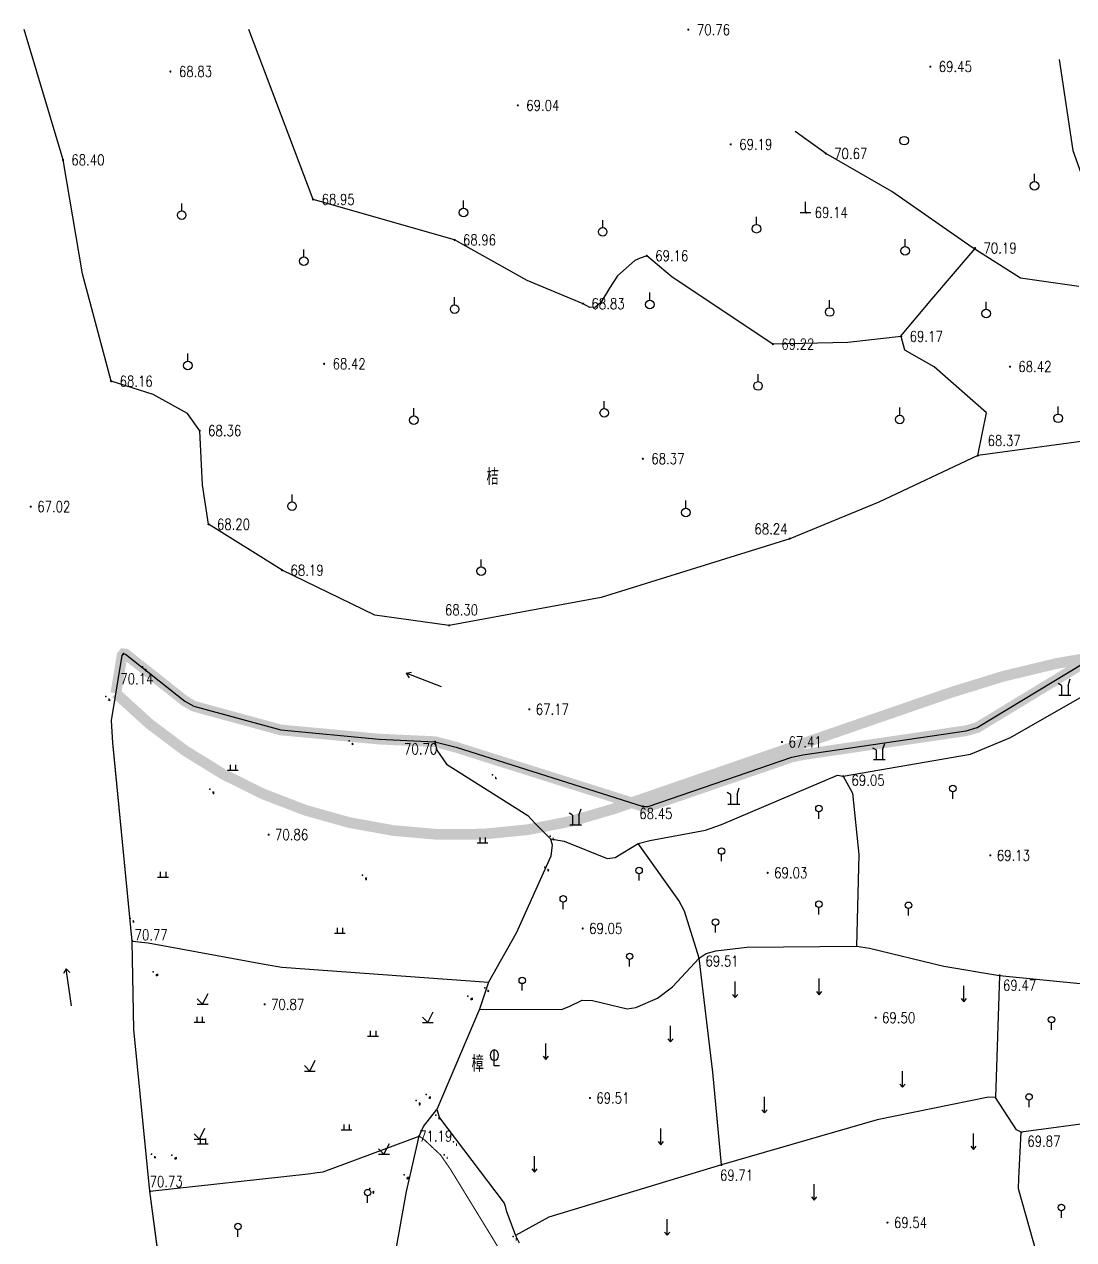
# Model space of a CAD drawing. Extents: x 10519 to 17598, y -625 to 2857.
# Drawn here: x 13770.1 to 13867.8, y 1171.6 to 1284.7 of the extents above; entities that cross this region are included whole.
import ezdxf
from ezdxf.enums import TextEntityAlignment as Align

# ---------------------------------------------------------------- set-up
doc = ezdxf.new("R2010")
doc.units = 0
doc.header["$MEASUREMENT"] = 0
doc.linetypes.add('X3', pattern=[5, 4, -1])
doc.layers.get('0').update_dxf_attribs({"linetype": 'CONTINUOUS'})
for name, color, linetype in [('0000原地形', 252, 'CONTINUOUS'), ('0000白沙溪改线', 1, 'CONTINUOUS'), ('GCD', 224, 'CONTINUOUS')]:
    doc.layers.add(name, color=color, linetype=linetype)
doc.styles.get("Standard").update_dxf_attribs({"font": 'txt8.shx', "width": 0.8, "bigfont": 'hz.shx'})
doc.styles.add('正等线体', font='txt8.shx', dxfattribs={"width": 0.8, "bigfont": 'hz.shx'})
doc.linetypes.add('10421', pattern='A,2,[150,AAA.SHX,S=1,R=0,X=0,Y=1],1e-11', length=2)

# ---------------------------------------------------------------- blocks, each defined once
blk = doc.blocks.new('GC200')
at = {"linetype": 'Continuous', "const_width": 0.2, "flags": 128}
blk.add_lwpolyline([(-0.1, 0, 1), (0.1, 0, 1)], format="xyb", close=True, dxfattribs=at)
blk = doc.blocks.new('GC111')
for p, q in [((-1, 0), (1, 0)), ((0, 0), (0, 2))]:
    blk.add_line(p, q)

msp = doc.modelspace()

# ---------------------------------------------------------------- linework, layer by layer
at = {"layer": '0000原地形', "linetype": 'Continuous'}
for p, q in [((13773.73, 1272.08, -20.66), (13770.13, 1284.21, -20.66)), ((13866.45, 1281.41, -20.66), (13867.74, 1272.97, -20.66)), ((13775.54, 1261.48, -20.66), (13773.73, 1272.08, -20.66)), ((13867.74, 1272.97, -20.66), (13870.87, 1264.15, -20.66)), ((13854.62, 1259.13), (13858.64, 1263.83)), ((13778.21, 1251.49, -20.66), (13775.54, 1261.48, -20.66)), ((13851.71, 1255.65), (13854.62, 1259.13)), ((13782.12, 1250.25, -20.66), (13778.21, 1251.49, -20.66)), ((13785.31, 1248.49, -20.66), (13782.12, 1250.25, -20.66)), ((13786.46, 1246.89, -20.66), (13785.31, 1248.49, -20.66)), ((13786.73, 1241.86, -20.66), (13786.46, 1246.89, -20.66)), ((13870.72, 1246.19, -20.66), (13858.89, 1244.57, -20.66)), ((13858.89, 1244.57, -20.66), (13849.68, 1240.24, -20.66)), ((13787.28, 1238.18, -20.66), (13786.73, 1241.86, -20.66)), ((13849.68, 1240.24, -20.66), (13841.38, 1236.84, -20.66)), ((13787.53, 1238.03, -20.66), (13787.28, 1238.18, -20.66)), ((13794.12, 1233.91, -20.66), (13787.53, 1238.03, -20.66)), ((13841.38, 1236.84, -20.66), (13823.82, 1231.37, -20.66)), ((13802.75, 1229.72, -20.66), (13794.12, 1233.91, -20.66)), ((13823.82, 1231.37, -20.66), (13809.68, 1228.78, -20.66)), ((13809.68, 1228.78, -20.66), (13802.75, 1229.72, -20.66)), ((13778.23, 1219.94, 68.18), (13779.23, 1225.97, 68.18)), ((13779.23, 1225.97, 68.18), (13779.36, 1226.13, 68.18)), ((13779.23, 1225.97, 68.18), (13779.23, 1225.97, 68.18)), ((13779.36, 1226.13, 68.18), (13779.55, 1226.11, 68.18)), ((13779.55, 1226.11, 68.18), (13785.08, 1221.74, 68.18)), ((13858.84, 1219.27, 68.18), (13870.12, 1226.11, 68.18)), ((13861.94, 1218.35, 69.05), (13870.94, 1223.52, 69.05)), ((13785.08, 1221.74, 68.18), (13785.9, 1221.26, 68.18)), ((13785.9, 1221.26, 68.18), (13794.01, 1219.05, 68.18)), ((13778.36, 1217.84, 68.18), (13778.23, 1219.94, 68.18)), ((13794.01, 1219.05, 68.18), (13803.15, 1218.2, 68.18)), ((13842.61, 1216.75, 68.18), (13857.81, 1218.98, 68.18)), ((13857.81, 1218.98, 68.18), (13858.84, 1219.27, 68.18)), ((13780.18, 1199.41, 68.18), (13778.36, 1217.84, 68.18)), ((13803.15, 1218.2, 68.18), (13808.35, 1217.96, 68.18)), ((13808.35, 1217.96, 68.18), (13810.32, 1217.44, 68.18)), ((13858.2, 1216.8, 69.05), (13861.94, 1218.35, 69.05)), ((13810.32, 1217.44, 68.18), (13827.74, 1211.94, 68.18)), ((13841.57, 1216.53, 68.18), (13842.61, 1216.75, 68.18)), ((13846.36, 1214.74, 69.05), (13858.2, 1216.8, 69.05)), ((13828.19, 1211.93, 68.18), (13841.57, 1216.53, 68.18)), ((13835.02, 1210.26, 70.14), (13845.83, 1214.85, 70.14)), ((13845.83, 1214.85, 70.14), (13846.36, 1214.74, 70.14)), ((13846.36, 1214.74, 70.14), (13847.24, 1213.17, 70.14)), ((13847.24, 1213.17, 70.14), (13847.83, 1207.46, 70.14)), ((13827.74, 1211.94, 68.18), (13828.19, 1211.93, 68.18)), ((13833.54, 1209.73, 70.14), (13835.02, 1210.26, 70.14)), ((13819.11, 1208.92, 70.14), (13820.4, 1208.69, 70.14)), ((13820.4, 1208.69, 70.14), (13824.39, 1207.08, 70.14)), ((13827.26, 1208.49, 70.14), (13828.35, 1208.76, 70.14)), ((13828.35, 1208.76, 70.14), (13833.54, 1209.73, 70.14)), ((13825.12, 1207.19, 70.14), (13827.26, 1208.49, 70.14)), ((13831.05, 1203.17, 68.14), (13827.26, 1208.49, 68.14)), ((13824.39, 1207.08, 70.14), (13825.12, 1207.19, 70.14)), ((13847.83, 1207.46, 70.14), (13847.61, 1198.93, 70.14)), ((13831.6, 1202.2, 68.14), (13831.05, 1203.17, 68.14)), ((13832.94, 1197.82, 68.14), (13831.6, 1202.2, 68.14)), ((13780.33, 1191.18, 68.18), (13780.18, 1199.41, 68.18)), ((13780.18, 1199.41, 70.14), (13781.66, 1199.24, 70.14)), ((13781.66, 1199.24, 70.14), (13792.63, 1197.23, 70.14)), ((13833.61, 1198.26, 68.14), (13834.49, 1198.49, 68.14)), ((13834.49, 1198.49, 68.14), (13837.39, 1198.83, 68.14)), ((13837.39, 1198.83, 68.14), (13847.61, 1198.93, 68.14)), ((13830.46, 1195.16, 68.14), (13832.94, 1197.82, 68.14)), ((13832.94, 1197.82, 68.14), (13833.61, 1198.26, 68.14)), ((13834.21, 1187.23, 68.14), (13832.94, 1197.82, 68.14)), ((13792.63, 1197.23, 70.14), (13794.1, 1196.97, 70.14)), ((13794.1, 1196.97, 70.14), (13813.33, 1195.6, 70.14)), ((13860.92, 1196.22, 69.47), (13860.55, 1184.85, 69.47)), ((13829.07, 1194.1, 68.14), (13830.46, 1195.16, 68.14)), ((13827.06, 1193.23, 68.14), (13829.07, 1194.1, 68.14)), ((13812.5, 1193.06, 68.14), (13820.14, 1193.03, 68.14)), ((13820.14, 1193.03, 68.14), (13820.85, 1193.31, 68.14)), ((13820.85, 1193.31, 68.14), (13822.05, 1193.9, 68.14)), ((13822.05, 1193.9, 68.14), (13823.01, 1193.87, 68.14)), ((13823.01, 1193.87, 68.14), (13826.25, 1193.1, 68.14)), ((13826.25, 1193.1, 68.14), (13827.06, 1193.23, 68.14)), ((13781.82, 1176.13, 68.18), (13780.33, 1191.18, 68.18)), ((13835.03, 1178.58, 68.14), (13834.21, 1187.23, 68.14)), ((13859.9, 1184.9, 68.14), (13849.51, 1182.78, 68.14)), ((13860.55, 1184.85, 68.14), (13859.9, 1184.9, 68.14)), ((13862.49, 1181.86, 68.14), (13860.55, 1184.85, 68.14)), ((13807.29, 1182.16, 71.83), (13808.52, 1183.75, 71.83)), ((13849.51, 1182.78, 68.14), (13835.03, 1178.58, 68.14)), ((13875.14, 1183.29, 68.14), (13862.94, 1181.62, 68.14)), ((13806.88, 1181.27, 71.83), (13807.29, 1182.16, 71.83)), ((13862.94, 1181.62, 68.14), (13862.49, 1181.86, 68.14)), ((13862.7, 1177.36), (13862.94, 1181.62)), ((13797.95, 1177.95, 70.14), (13806.88, 1181.27, 70.14)), ((13805.72, 1176.11, 71.83), (13806.88, 1181.27, 71.83)), ((13835.03, 1178.58, 68.14), (13818.97, 1173.74, 68.14)), ((13781.82, 1176.13, 70.14), (13796.56, 1177.76, 70.14)), ((13796.56, 1177.76, 70.14), (13797.38, 1177.87, 70.14)), ((13797.38, 1177.87, 70.14), (13797.95, 1177.95, 70.14)), ((13862.68, 1176.36), (13862.7, 1177.36)), ((13784.3, 1157.56, 68.18), (13781.82, 1176.13, 68.18)), ((13804.6, 1169.89, 71.83), (13805.72, 1176.11, 71.83)), ((13864.9, 1168.55), (13862.68, 1176.36)), ((13818.97, 1173.74, 68.14), (13815.85, 1172.01, 68.14))]:
    msp.add_line(p, q, dxfattribs=at)
at = {"layer": '0000原地形', "linetype": '10421'}
for p, q in [((13797.01, 1268.4, -20.66), (13791.02, 1284.21, -20.66)), ((13844.74, 1272.67, -20.66), (13841.9, 1274.73, -20.66)), ((13850.89, 1269.15, -20.66), (13844.74, 1272.67, -20.66)), ((13858.38, 1263.92, -20.66), (13850.89, 1269.15, -20.66)), ((13810.18, 1264.64, -20.66), (13797.01, 1268.4, -20.66)), ((13816.93, 1260.87, -20.66), (13810.18, 1264.64, -20.66)), ((13827.45, 1262.95, -20.66), (13826.95, 1262.73, -20.66)), ((13828.07, 1263.16, -20.66), (13827.45, 1262.95, -20.66)), ((13830.44, 1261.18, -20.66), (13828.07, 1263.16, -20.66)), ((13862.88, 1261.07, -20.66), (13858.38, 1263.92, -20.66)), ((13826.95, 1262.73, -20.66), (13825.35, 1261.28, -20.66)), ((13822.14, 1258.7, -20.66), (13816.93, 1260.87, -20.66)), ((13825.35, 1261.28, -20.66), (13824.6, 1260.14, -20.66)), ((13839.82, 1254.94, -20.66), (13830.44, 1261.18, -20.66)), ((13868.3, 1260.31, -20.66), (13862.88, 1261.07, -20.66)), ((13824.6, 1260.14, -20.66), (13823.81, 1258.82, -20.66)), ((13822.76, 1258.36, -20.66), (13822.14, 1258.7, -20.66)), ((13823.81, 1258.82, -20.66), (13823.3, 1258.39, -20.66)), ((13823.3, 1258.39, -20.66), (13822.76, 1258.36, -20.66)), ((13846.8, 1255.09, -20.66), (13839.82, 1254.94, -20.66)), ((13851.76, 1255.66, -20.66), (13846.8, 1255.09, -20.66)), ((13852.1, 1254.38, -20.66), (13851.76, 1255.66, -20.66)), ((13854.83, 1252.82, -20.66), (13852.1, 1254.38, -20.66)), ((13859.69, 1248.56, -20.66), (13854.83, 1252.82, -20.66)), ((13858.89, 1244.57, -20.66), (13859.69, 1248.56, -20.66)), ((13808.35, 1217.96, 70.14), (13808.54, 1217.18, 70.14)), ((13808.54, 1217.18, 70.14), (13809.44, 1215.88, 70.14)), ((13809.44, 1215.88, 70.14), (13817, 1211.09, 70.14)), ((13817, 1211.09, 70.14), (13817.65, 1210.37, 70.14)), ((13817.65, 1210.37, 70.14), (13819.11, 1208.92, 70.14)), ((13819.11, 1208.92, 70.14), (13819.26, 1208.35, 70.14)), ((13819.26, 1208.35, 70.14), (13819.15, 1207.32, 70.14)), ((13819.15, 1207.32, 70.14), (13815.91, 1200.13, 70.14)), ((13815.91, 1200.13, 70.14), (13813.33, 1195.6, 70.14)), ((13847.61, 1198.93, 68.14), (13848.81, 1198.76, 68.14)), ((13848.81, 1198.76, 68.14), (13855.72, 1197.09, 68.14)), ((13855.72, 1197.09, 68.14), (13860.92, 1196.22, 68.14)), ((13860.92, 1196.22, 68.14), (13869.03, 1195.41, 68.14)), ((13813.33, 1195.6, 70.14), (13812.5, 1193.06, 70.14)), ((13812.5, 1193.06, 70.14), (13808.52, 1183.75, 70.14)), ((13808.52, 1183.75, 70.14), (13808.79, 1182.98, 70.14)), ((13808.79, 1182.98, 70.14), (13814.81, 1175.03, 70.14)), ((13814.81, 1175.03, 70.14), (13814.88, 1174.74, 70.14)), ((13814.88, 1174.74, 70.14), (13814.97, 1174.34, 70.14)), ((13814.97, 1174.34, 70.14), (13815.85, 1172.01, 70.14)), ((13815.85, 1172.01, 70.14), (13815.85, 1172.01, 70.14)), ((13815.85, 1172.01, 70.14), (13816.2, 1171.34, 70.14))]:
    msp.add_line(p, q, dxfattribs=at)
at = {"layer": '0000原地形'}
for p, q in [((13864.16, 1270.07), (13864.16, 1270.77)), ((13784.78, 1267.33), (13784.78, 1268.03)), ((13811.01, 1267.59), (13811.01, 1268.29)), ((13823.97, 1265.78), (13823.97, 1266.48)), ((13838.3, 1266.08), (13838.3, 1266.78)), ((13852.14, 1264.02), (13852.14, 1264.72)), ((13796.14, 1263.05), (13796.14, 1263.75)), ((13828.37, 1259.03), (13828.37, 1259.73)), ((13810.19, 1258.6), (13810.19, 1259.3)), ((13845.1, 1258.33), (13845.1, 1259.03)), ((13859.68, 1258.18), (13859.68, 1258.88)), ((13785.34, 1253.36), (13785.34, 1254.06)), ((13838.43, 1251.45), (13838.43, 1252.15)), ((13824.12, 1248.95), (13824.12, 1249.65)), ((13806.39, 1248.27), (13806.39, 1248.97)), ((13851.62, 1248.34), (13851.62, 1249.04)), ((13866.38, 1248.44), (13866.38, 1249.14)), ((13795.05, 1240.26), (13795.05, 1240.96)), ((13831.71, 1239.69), (13831.71, 1240.39)), ((13812.66, 1234.21), (13812.66, 1234.91)), ((13805.69, 1224.32), (13806.18, 1224.44)), ((13808.96, 1223.06), (13805.69, 1224.32)), ((13805.69, 1224.32), (13805.97, 1223.9)), ((13866.69, 1223.19), (13866.38, 1223.36)), ((13867.29, 1223.19), (13867.5, 1223.79)), ((13866.44, 1222.29), (13867.54, 1222.29)), ((13866.69, 1223.19), (13866.69, 1222.29)), ((13867.29, 1223.19), (13867.29, 1222.29)), ((13850.02, 1217.19), (13850.23, 1217.79)), ((13849.42, 1217.19), (13849.11, 1217.37)), ((13849.42, 1217.19), (13849.42, 1216.29)), ((13850.02, 1217.19), (13850.02, 1216.29)), ((13789.29, 1215.81), (13789.29, 1215.31)), ((13789.79, 1215.81), (13789.79, 1215.31)), ((13849.17, 1216.29), (13850.27, 1216.29)), ((13789.04, 1215.31), (13790.04, 1215.31)), ((13835.88, 1213.06), (13835.57, 1213.24)), ((13836.48, 1213.06), (13836.69, 1213.66)), ((13856.57, 1212.65), (13856.57, 1213.3)), ((13835.63, 1212.16), (13836.73, 1212.16)), ((13835.88, 1213.06), (13835.88, 1212.16)), ((13836.48, 1213.06), (13836.48, 1212.16)), ((13821.15, 1211.12), (13820.84, 1211.3)), ((13821.15, 1211.12), (13821.15, 1210.22)), ((13821.75, 1211.12), (13821.96, 1211.72)), ((13821.75, 1211.12), (13821.75, 1210.22)), ((13844.1, 1210.79), (13844.1, 1211.44)), ((13820.9, 1210.22), (13822, 1210.22)), ((13812.53, 1209.04), (13812.53, 1208.54)), ((13813.03, 1209.04), (13813.03, 1208.54)), ((13812.28, 1208.54), (13813.28, 1208.54)), ((13835.04, 1206.83), (13835.04, 1207.48)), ((13782.54, 1205.36), (13783.54, 1205.36)), ((13782.79, 1205.86), (13782.79, 1205.36)), ((13783.29, 1205.86), (13783.29, 1205.36)), ((13827.36, 1205.03), (13827.36, 1205.68)), ((13820.3, 1202.39), (13820.3, 1203.04)), ((13844.1, 1201.89), (13844.1, 1202.54)), ((13852.44, 1201.79), (13852.44, 1202.44)), ((13834.47, 1200.22), (13834.47, 1200.87)), ((13799, 1200.14), (13800, 1200.14)), ((13799.25, 1200.64), (13799.25, 1200.14)), ((13799.75, 1200.64), (13799.75, 1200.14)), ((13826.48, 1197.04), (13826.48, 1197.69)), ((13774.01, 1196.84), (13773.79, 1196.4)), ((13774.51, 1193.38), (13774.01, 1196.84)), ((13774.01, 1196.84), (13774.36, 1196.48)), ((13816.48, 1194.8), (13816.48, 1195.45)), ((13836.31, 1194.15), (13836.31, 1195.65)), ((13844.13, 1194.42), (13844.13, 1195.92)), ((13857.59, 1193.76), (13857.59, 1195.26)), ((13786.23, 1194.04, 71.3), (13786.73, 1193.54, 71.3)), ((13786.73, 1193.54, 71.3), (13787.23, 1194.54, 71.3)), ((13836.06, 1194.45), (13836.31, 1194.15)), ((13836.31, 1194.15), (13836.56, 1194.45)), ((13843.88, 1194.72), (13844.13, 1194.42)), ((13844.13, 1194.42), (13844.38, 1194.72)), ((13857.34, 1194.06), (13857.59, 1193.76)), ((13857.59, 1193.76), (13857.84, 1194.06)), ((13786.23, 1193.54, 71.3), (13787.23, 1193.54, 71.3)), ((13785.93, 1191.86), (13786.93, 1191.86)), ((13786.18, 1192.36), (13786.18, 1191.86)), ((13786.68, 1192.36), (13786.68, 1191.86)), ((13807.19, 1192.32, 71.3), (13807.69, 1191.82, 71.3)), ((13807.19, 1191.82, 71.3), (13808.19, 1191.82, 71.3)), ((13807.69, 1191.82, 71.3), (13808.19, 1192.82, 71.3)), ((13865.75, 1191.15), (13865.75, 1191.8)), ((13802.34, 1191.06), (13802.34, 1190.56)), ((13802.84, 1191.06), (13802.84, 1190.56)), ((13830.28, 1190.03), (13830.28, 1191.53)), ((13802.09, 1190.56), (13803.09, 1190.56)), ((13818.67, 1188.39), (13818.67, 1189.89)), ((13830.03, 1190.33), (13830.28, 1190.03)), ((13830.28, 1190.03), (13830.53, 1190.33)), ((13796.71, 1187.32, 71.3), (13797.21, 1188.32, 71.3)), ((13813.88, 1187.79, 69.47), (13813.88, 1189.29, 69.47)), ((13818.42, 1188.69), (13818.67, 1188.39)), ((13818.67, 1188.39), (13818.92, 1188.69)), ((13796.21, 1187.82, 71.3), (13796.71, 1187.32, 71.3)), ((13796.21, 1187.32, 71.3), (13797.21, 1187.32, 71.3)), ((13814.38, 1187.79, 69.47), (13813.88, 1187.79, 69.47)), ((13851.89, 1185.81), (13851.89, 1187.31)), ((13851.64, 1186.11), (13851.89, 1185.81)), ((13851.89, 1185.81), (13852.14, 1186.11)), ((13839.03, 1183.42), (13839.03, 1184.92)), ((13863.66, 1183.96), (13863.66, 1184.61)), ((13838.78, 1183.72), (13839.03, 1183.42)), ((13839.03, 1183.42), (13839.28, 1183.72)), ((13786.44, 1180.99, 71.3), (13786.94, 1181.99, 71.3)), ((13799.61, 1181.84), (13800.61, 1181.84)), ((13799.86, 1182.34), (13799.86, 1181.84)), ((13800.36, 1182.34), (13800.36, 1181.84)), ((13829.38, 1180.46), (13829.38, 1181.96)), ((13858.5, 1180.02), (13858.5, 1181.52)), ((13785.94, 1181.49, 71.3), (13786.44, 1180.99, 71.3)), ((13785.94, 1180.99, 71.3), (13786.94, 1180.99, 71.3)), ((13786.25, 1180.55), (13787.25, 1180.55)), ((13786.5, 1181.05), (13786.5, 1180.55)), ((13787, 1181.05), (13787, 1180.55)), ((13803.61, 1179.58, 71.3), (13804.11, 1180.58, 71.3)), ((13829.13, 1180.76), (13829.38, 1180.46)), ((13829.38, 1180.46), (13829.63, 1180.76)), ((13803.11, 1180.08, 71.3), (13803.61, 1179.58, 71.3)), ((13803.11, 1179.58, 71.3), (13804.11, 1179.58, 71.3)), ((13817.63, 1177.91), (13817.63, 1179.41)), ((13858.25, 1180.32), (13858.5, 1180.02)), ((13858.5, 1180.02), (13858.75, 1180.32)), ((13817.38, 1178.21), (13817.63, 1177.91)), ((13817.63, 1177.91), (13817.88, 1178.21)), ((13843.65, 1175.31), (13843.65, 1176.81)), ((13802.09, 1175.06), (13802.09, 1175.71)), ((13843.4, 1175.61), (13843.65, 1175.31)), ((13843.65, 1175.31), (13843.9, 1175.61)), ((13866.67, 1173.67), (13866.67, 1174.32)), ((13790.02, 1171.91), (13790.02, 1172.56)), ((13829.96, 1172.04), (13829.96, 1173.54)), ((13829.71, 1172.34), (13829.96, 1172.04)), ((13829.96, 1172.04), (13830.21, 1172.34))]:
    msp.add_line(p, q, dxfattribs=at)
at = {"layer": '0000原地形', "linetype": 'Continuous', "elevation": 70.14}
msp.add_lwpolyline([(13818.2, 1025.71), (13819.74, 1028.75), (13819.77, 1029.16), (13816.93, 1038.91), (13814.25, 1047.94), (13809.3, 1063.23), (13806.34, 1073.14), (13801.79, 1087.17), (13797.28, 1102.19), (13794.12, 1113.42), (13793.88, 1114.83), (13791.77, 1127.61), (13791.58, 1128.89), (13788.87, 1138.79), (13786.56, 1147.76), (13784.3, 1157.56), (13781.82, 1176.13), (13780.33, 1191.18), (13780.18, 1199.41), (13778.39, 1217.57)], dxfattribs=at)
at = {"layer": '0000原地形', "linetype": 'X3', "const_width": 0.1, "elevation": 70.14, "flags": 128}
msp.add_lwpolyline([(13806.88, 1181.27), (13807.33, 1180.96), (13808.87, 1179.52), (13809.8, 1178.18), (13819.13, 1162.93), (13821.96, 1158.66), (13822.98, 1157.4), (13827.15, 1152.68), (13836.47, 1142.08), (13839.07, 1139.11), (13840.22, 1137.54), (13842.9, 1133.14), (13847.95, 1123.43), (13852, 1114.38)], dxfattribs=at)
at = {"layer": '0000原地形'}
for centre in [(13852.03, 1273.87), (13864.16, 1269.67), (13811.01, 1267.19), (13784.78, 1266.93), (13823.97, 1265.38), (13838.3, 1265.68), (13796.14, 1262.65), (13852.14, 1263.62), (13810.19, 1258.2), (13828.37, 1258.63), (13845.1, 1257.93), (13859.68, 1257.78), (13785.34, 1252.96), (13838.43, 1251.05), (13806.39, 1247.87), (13824.12, 1248.55), (13851.62, 1247.94), (13866.38, 1248.04), (13795.05, 1239.86), (13831.71, 1239.29), (13812.66, 1233.81)]:
    msp.add_circle(centre, 0.4, dxfattribs=at)
for centre, major_axis, start_param, end_param in [((13856.57, 1213.6), (-0.212, 0.212), 3.926991, 10.210176), ((13844.1, 1211.74), (-0.212, 0.212), 3.926991, 10.210176), ((13835.04, 1207.78), (-0.212, 0.212), 3.926991, 10.210176), ((13827.36, 1205.98), (-0.212, 0.212), 3.926991, 10.210176), ((13820.3, 1203.34), (-0.212, 0.212), 3.926991, 10.210176), ((13844.1, 1202.84), (-0.212, 0.212), 3.926991, 10.210176), ((13852.44, 1202.74), (-0.212, 0.212), 3.926991, 10.210176), ((13834.47, 1201.17), (-0.212, 0.212), 3.926991, 10.210176), ((13826.48, 1197.99), (-0.212, 0.212), 3.926991, 10.210176), ((13816.48, 1195.75), (-0.212, 0.212), 3.926991, 10.210176), ((13865.75, 1192.1), (-0.212, 0.212), 3.926991, 10.210176), ((13814, 1188.79, 69.47), (0.362, 0.362), 1.006713, 3.705676), ((13813.77, 1188.79, 69.47), (0.362, 0.362), 4.148305, 6.847269), ((13863.66, 1184.91), (-0.212, 0.212), 3.926991, 10.210176), ((13802.09, 1176.01), (-0.212, 0.212), 3.926991, 10.210176), ((13866.67, 1174.62), (-0.212, 0.212), 3.926991, 10.210176), ((13790.02, 1172.86), (-0.212, 0.212), 3.926991, 10.210176)]:
    msp.add_ellipse(centre, major_axis=major_axis, ratio=1, start_param=start_param, end_param=end_param, dxfattribs=at)
at = {"layer": '0000原地形', "linetype": 'Continuous'}
for p in [(13781.14, 1224.91, 70.57), (13777.71, 1222.15, 70.45), (13800.37, 1218.03, 70.25), (13813.71, 1214.87, 70.35), (13787.41, 1213.53, 70.48), (13819.08, 1209.17, 70.05), (13801.61, 1205.53, 70.62), (13818.59, 1206.3, 70.22), (13779.97, 1201.51, 70.67), (13782.13, 1196.55, 70.41), (13811.43, 1194.3, 70.61), (13813.01, 1195.06, 70.71), (13807.53, 1185.13, 70.66), (13806.6, 1184.59, 70.71), (13808.44, 1183.21, 70.9), (13810.09, 1180.74, 70.92), (13781.98, 1179.59, 70.45), (13783.87, 1179.49, 70.43), (13809.21, 1179.52, 71.12), (13805.48, 1177.65, 70.6), (13802.3, 1176.38, 70.71), (13815.63, 1171.94, 71.28)]:
    msp.add_point(p, dxfattribs=at)
at = {"layer": '0000白沙溪改线', "const_width": 1}
msp.add_lwpolyline([(13778.65, 1222.46, 0.286738), (13825.12, 1211.75), (13856.34, 1222.52, -0.048149), (13871.28, 1226.11), (13877.69, 1227.01, -0.066902), (13899, 1227.14), (13920.16, 1224.42, 0.072578), (13949.03, 1224.92), (13954.85, 1225.87, 0.053644), (13975.48, 1231.57), (13996.86, 1240.02, -0.394984), (14035, 1224.97), (14047.42, 1198.77, -0.038165), (14052.88, 1184.54), (14072.8, 1117.8, -0.022865), (14074.57, 1110.71), (14085.17, 1058.03, -0.032004), (14086.55, 1047.9), (14090.34, 994.31, -0.155233), (14086.06, 976.63), (14078.52, 964.2, -0.028359), (14073.38, 956.73), (14011.63, 876.75)], format="xyb", dxfattribs=at)
msp.add_lwpolyline([(13778.65, 1222.46, 0.286738), (13825.12, 1211.75), (13856.34, 1222.52, -0.048149), (13871.28, 1226.11), (13877.69, 1227.01, -0.066902), (13899, 1227.14), (13920.16, 1224.42, 0.072578), (13949.03, 1224.92), (13954.85, 1225.87, 0.053644), (13975.48, 1231.57), (13996.86, 1240.02, -0.394984), (14035, 1224.97), (14047.42, 1198.77, -0.038165), (14052.88, 1184.54), (14072.8, 1117.8, -0.022865), (14074.57, 1110.71), (14085.17, 1058.03, -0.032004), (14086.55, 1047.9), (14090.34, 994.31, -0.155233), (14086.06, 976.63), (14078.52, 964.2, -0.028359), (14073.38, 956.73), (14011.63, 876.75)], format="xyb", dxfattribs=at)
at = {"layer": '0000白沙溪改线', "color": 4, "const_width": 1, "elevation": 68.18}
msp.add_lwpolyline([(13778.65, 1222.46), (13779.23, 1225.97), (13779.23, 1225.97), (13779.36, 1226.13), (13779.55, 1226.11), (13785.08, 1221.74), (13785.9, 1221.26), (13794.01, 1219.05), (13803.15, 1218.2), (13808.35, 1217.96), (13810.32, 1217.44), (13827.74, 1211.94), (13828.19, 1211.93), (13841.57, 1216.53), (13842.61, 1216.75), (13857.81, 1218.98), (13858.84, 1219.27), (13870.12, 1226.11)], dxfattribs=at)
msp.add_lwpolyline([(13778.65, 1222.46), (13779.23, 1225.97), (13779.23, 1225.97), (13779.36, 1226.13), (13779.55, 1226.11), (13785.08, 1221.74), (13785.9, 1221.26), (13794.01, 1219.05), (13803.15, 1218.2), (13808.35, 1217.96), (13810.32, 1217.44), (13827.74, 1211.94), (13828.19, 1211.93), (13841.57, 1216.53), (13842.61, 1216.75), (13857.81, 1218.98), (13858.84, 1219.27), (13870.12, 1226.11)], dxfattribs=at)

# ---------------------------------------------------------------- block references
at = {"layer": '0000原地形', "linetype": 'Continuous', "xscale": 0.5, "yscale": 0.5, "zscale": 0.5}
msp.add_blockref('GC111', (13842.86, 1267.19, 159.39), dxfattribs=at)
at = {"layer": 'GCD', "linetype": 'Continuous', "xscale": 0.4999999999996739, "yscale": 0.4999999999996739, "rotation": 287.772429588664}
for p in [(13831.95, 1284.19, 70.76), (13783.73, 1280.3, 68.83), (13854.47, 1280.76, 90.11), (13816.07, 1277.15, 69.04), (13835.89, 1273.52, 69.19), (13773.73, 1272.08, 68.4), (13844.74, 1272.67, 70.67), (13797.01, 1268.4, 68.95), (13842.92, 1267.18, 69.14), (13810.18, 1264.64, 68.96), (13828.07, 1263.16, 69.16), (13858.64, 1263.88, 70.19), (13822.14, 1258.7, 68.83), (13839.82, 1254.94, 69.22), (13851.76, 1255.66, 69.17), (13798.04, 1253.11, 68.42), (13861.89, 1252.85, 68.42), (13778.21, 1251.49, 68.16), (13786.46, 1246.89, 68.36), (13827.71, 1244.28, 68.37), (13858.89, 1244.57, 68.37), (13787.28, 1238.18, 68.2), (13841.38, 1236.84, 68.23), (13794.12, 1233.91, 68.19), (13809.68, 1228.78, 68.3)]:
    msp.add_blockref('GC200', p, dxfattribs=at)
at = {"layer": 'GCD', "linetype": 'Continuous', "xscale": 0.5, "yscale": 0.5, "zscale": 0.5}
for p in [(13831.95, 1284.19, 70.76), (13783.73, 1280.3, 68.83), (13854.47, 1280.76, 90.11), (13816.07, 1277.15, 69.04), (13835.89, 1273.52, 69.19), (13773.73, 1272.08, 68.4), (13844.74, 1272.67, 70.67), (13797.01, 1268.4, 68.95), (13842.92, 1267.18, 69.14), (13810.18, 1264.64, 68.96), (13828.07, 1263.16, 69.16), (13858.64, 1263.88, 70.19), (13822.14, 1258.7, 68.83), (13839.82, 1254.94, 69.22), (13851.76, 1255.66, 69.17), (13798.04, 1253.11, 68.42), (13861.89, 1252.85, 68.42), (13778.21, 1251.49, 68.16), (13786.46, 1246.89, 68.36), (13827.71, 1244.28, 68.37), (13858.89, 1244.57, 68.37), (13787.28, 1238.18, 68.2), (13841.38, 1236.84, 68.23), (13794.12, 1233.91, 68.19), (13809.68, 1228.78, 68.3)]:
    msp.add_blockref('GC200', p, dxfattribs=at)
at = {"layer": 'GCD', "linetype": 'Continuous'}
ref = msp.add_blockref('GC200', (13770.73, 1239.82, 67.02), dxfattribs=dict(at, xscale=0.5, yscale=0.5, zscale=0.5))
ref.add_attrib('height', '67.02', dxfattribs={"linetype": 'Continuous', "height": 1, "style": '正等线体', "width": 0.8}).set_placement((13771.33, 1239.82, 67.02), align=Align.MIDDLE_LEFT)
ref = msp.add_blockref('GC200', (13779.36, 1226.13, 70.14), dxfattribs=dict(at, xscale=0.5, yscale=0.5, zscale=0.5))
ref.add_attrib('height', '70.14', dxfattribs={"linetype": 'Continuous', "height": 1, "style": '正等线体', "width": 0.8}).set_placement((13779.07, 1223.8, 70.14), align=Align.MIDDLE_LEFT)
ref = msp.add_blockref('GC200', (13817.14, 1220.97, 67.17), dxfattribs=dict(at, xscale=0.5, yscale=0.5, zscale=0.5))
ref.add_attrib('height', '67.17', dxfattribs={"linetype": 'Continuous', "height": 1, "style": '正等线体', "width": 0.8}).set_placement((13817.74, 1220.97, 67.17), align=Align.MIDDLE_LEFT)
ref = msp.add_blockref('GC200', (13808.35, 1217.96, 70.7), dxfattribs=dict(at, xscale=0.5, yscale=0.5, zscale=0.5))
ref.add_attrib('height', '70.70', dxfattribs={"linetype": 'Continuous', "height": 1, "style": '正等线体', "width": 0.8}).set_placement((13805.48, 1217.28, 70.7), align=Align.MIDDLE_LEFT)
ref = msp.add_blockref('GC200', (13840.67, 1217.93, 67.41), dxfattribs=dict(at, xscale=0.5, yscale=0.5, zscale=0.5))
ref.add_attrib('height', '67.41', dxfattribs={"linetype": 'Continuous', "height": 1, "style": '正等线体', "width": 0.8}).set_placement((13841.27, 1217.93, 67.41), align=Align.MIDDLE_LEFT)
ref = msp.add_blockref('GC200', (13846.36, 1214.74, 69.05), dxfattribs=dict(at, xscale=0.5, yscale=0.5, zscale=0.5))
ref.add_attrib('height', '69.05', dxfattribs={"linetype": 'Continuous', "height": 1, "style": '正等线体', "width": 0.8}).set_placement((13847.13, 1214.37, 69.05), align=Align.MIDDLE_LEFT)
ref = msp.add_blockref('GC200', (13827.74, 1211.94, 68.45), dxfattribs=dict(at, xscale=0.5, yscale=0.5, zscale=0.5))
ref.add_attrib('height', '68.45', dxfattribs={"linetype": 'Continuous', "height": 1, "style": '正等线体', "width": 0.8}).set_placement((13827.38, 1211.27, 68.45), align=Align.MIDDLE_LEFT)
ref = msp.add_blockref('GC200', (13792.87, 1209.31, 70.86), dxfattribs=dict(at, xscale=0.5, yscale=0.5, zscale=0.5))
ref.add_attrib('height', '70.86', dxfattribs={"linetype": 'Continuous', "height": 1, "style": '正等线体', "width": 0.8}).set_placement((13793.47, 1209.31, 70.86), align=Align.MIDDLE_LEFT)
ref = msp.add_blockref('GC200', (13860.06, 1207.38, 69.13), dxfattribs=dict(at, xscale=0.5, yscale=0.5, zscale=0.5))
ref.add_attrib('height', '69.13', dxfattribs={"linetype": 'Continuous', "height": 1, "style": '正等线体', "width": 0.8}).set_placement((13860.66, 1207.38, 69.13), align=Align.MIDDLE_LEFT)
ref = msp.add_blockref('GC200', (13839.33, 1205.76, 69.03), dxfattribs=dict(at, xscale=0.5, yscale=0.5, zscale=0.5))
ref.add_attrib('height', '69.03', dxfattribs={"linetype": 'Continuous', "height": 1, "style": '正等线体', "width": 0.8}).set_placement((13839.93, 1205.76, 69.03), align=Align.MIDDLE_LEFT)
ref = msp.add_blockref('GC200', (13822.11, 1200.58, 69.05), dxfattribs=dict(at, xscale=0.5, yscale=0.5, zscale=0.5))
ref.add_attrib('height', '69.05', dxfattribs={"linetype": 'Continuous', "height": 1, "style": '正等线体', "width": 0.8}).set_placement((13822.71, 1200.58, 69.05), align=Align.MIDDLE_LEFT)
ref = msp.add_blockref('GC200', (13780.18, 1199.41, 70.77), dxfattribs=dict(at, xscale=0.5, yscale=0.5, zscale=0.5))
ref.add_attrib('height', '70.77', dxfattribs={"linetype": 'Continuous', "height": 1, "style": '正等线体', "width": 0.8}).set_placement((13780.39, 1199.99, 70.77), align=Align.MIDDLE_LEFT)
ref = msp.add_blockref('GC200', (13832.94, 1197.82, 69.51), dxfattribs=dict(at, xscale=0.5, yscale=0.5, zscale=0.5))
ref.add_attrib('height', '69.51', dxfattribs={"linetype": 'Continuous', "height": 1, "style": '正等线体', "width": 0.8}).set_placement((13833.54, 1197.55, 69.51), align=Align.MIDDLE_LEFT)
ref = msp.add_blockref('GC200', (13860.92, 1196.22, 69.47), dxfattribs=dict(at, xscale=0.5, yscale=0.5, zscale=0.5))
ref.add_attrib('height', '69.47', dxfattribs={"linetype": 'Continuous', "height": 1, "style": '正等线体', "width": 0.8}).set_placement((13861.24, 1195.3, 69.47), align=Align.MIDDLE_LEFT)
ref = msp.add_blockref('GC200', (13792.5, 1193.52, 70.87), dxfattribs=dict(at, xscale=0.5, yscale=0.5, zscale=0.5))
ref.add_attrib('height', '70.87', dxfattribs={"linetype": 'Continuous', "height": 1, "style": '正等线体', "width": 0.8}).set_placement((13793.1, 1193.52, 70.87), align=Align.MIDDLE_LEFT)
ref = msp.add_blockref('GC200', (13849.38, 1192.28, 69.5), dxfattribs=dict(at, xscale=0.5, yscale=0.5, zscale=0.5))
ref.add_attrib('height', '69.50', dxfattribs={"linetype": 'Continuous', "height": 1, "style": '正等线体', "width": 0.8}).set_placement((13849.98, 1192.28, 69.5), align=Align.MIDDLE_LEFT)
ref = msp.add_blockref('GC200', (13822.78, 1184.81, 69.51), dxfattribs=dict(at, xscale=0.5, yscale=0.5, zscale=0.5))
ref.add_attrib('height', '69.51', dxfattribs={"linetype": 'Continuous', "height": 1, "style": '正等线体', "width": 0.8}).set_placement((13823.38, 1184.81, 69.51), align=Align.MIDDLE_LEFT)
ref = msp.add_blockref('GC200', (13806.88, 1181.27, 71.19), dxfattribs=dict(at, xscale=0.5, yscale=0.5, zscale=0.5))
ref.add_attrib('height', '71.19', dxfattribs={"linetype": 'Continuous', "height": 1, "style": '正等线体', "width": 0.8}).set_placement((13806.88, 1181.27, 71.19), align=Align.MIDDLE_LEFT)
ref = msp.add_blockref('GC200', (13862.94, 1181.62, 69.87), dxfattribs=dict(at, xscale=0.5, yscale=0.5, zscale=0.5))
ref.add_attrib('height', '69.87', dxfattribs={"linetype": 'Continuous', "height": 1, "style": '正等线体', "width": 0.8}).set_placement((13863.5, 1180.79, 69.87), align=Align.MIDDLE_LEFT)
ref = msp.add_blockref('GC200', (13835.03, 1178.58, 69.71), dxfattribs=dict(at, xscale=0.5, yscale=0.5, zscale=0.5))
ref.add_attrib('height', '69.71', dxfattribs={"linetype": 'Continuous', "height": 1, "style": '正等线体', "width": 0.8}).set_placement((13834.89, 1177.63, 69.71), align=Align.MIDDLE_LEFT)
ref = msp.add_blockref('GC200', (13781.82, 1176.13, 70.73), dxfattribs=dict(at, xscale=0.5, yscale=0.5, zscale=0.5))
ref.add_attrib('height', '70.73', dxfattribs={"linetype": 'Continuous', "height": 1, "style": '正等线体', "width": 0.8}).set_placement((13781.79, 1177.03, 70.73), align=Align.MIDDLE_LEFT)
ref = msp.add_blockref('GC200', (13850.48, 1173.22, 69.54), dxfattribs=dict(at, xscale=0.5, yscale=0.5, zscale=0.5))
ref.add_attrib('height', '69.54', dxfattribs={"linetype": 'Continuous', "height": 1, "style": '正等线体', "width": 0.8}).set_placement((13851.08, 1173.22, 69.54), align=Align.MIDDLE_LEFT)

# ---------------------------------------------------------------- texts
at = {"layer": '0000原地形', "linetype": 'Continuous', "width": 0.8}
for s, p in [('桔', (13813.73, 1242.67)), ('樟', (13812.34, 1188.08))]:
    msp.add_text(s, height=1.5, dxfattribs=at).set_placement(p, align=Align.MIDDLE)
for s, p in [('k', (13781.39, 1224.53, 70.57)), ('h', (13777.96, 1221.77, 70.45)), ('k', (13800.62, 1217.66, 70.25)), ('k', (13813.96, 1214.5, 70.35)), ('g', (13787.66, 1213.16, 70.48)), ('k', (13819.33, 1208.8, 70.05)), ('g', (13801.86, 1205.16, 70.62)), ('k', (13818.84, 1205.92, 70.22)), ('h', (13780.22, 1201.14, 70.67)), ('dl', (13782.38, 1196.17, 70.41)), ('dl', (13811.68, 1193.93, 70.61)), ('k', (13813.26, 1194.68, 70.71)), ('dl', (13807.78, 1184.75, 70.66)), ('g', (13806.85, 1184.22, 70.71)), ('k', (13808.69, 1182.83, 70.9)), ('l', (13810.34, 1180.37, 70.92)), ('h', (13782.23, 1179.21, 70.45)), ('dl', (13784.12, 1179.11, 70.43)), ('l', (13809.46, 1179.14, 71.12)), ('dl', (13805.73, 1177.27, 70.6)), ('g', (13802.55, 1176, 70.71)), ('l', (13815.88, 1171.56, 71.28))]:
    msp.add_text(s, height=0.2, dxfattribs=at).set_placement(p)
at = {"layer": 'GCD', "linetype": 'Continuous', "width": 0.8}
for s, p in [('70.76', (13834.28, 1284.19)), ('69.45', (13856.8, 1280.76, 20.66)), ('68.83', (13786.06, 1280.3)), ('69.04', (13818.39, 1277.15)), ('69.19', (13838.22, 1273.52)), ('70.67', (13847.06, 1272.67)), ('68.40', (13776.05, 1272.08)), ('68.95', (13799.34, 1268.4)), ('69.14', (13845.24, 1267.18)), ('68.96', (13812.5, 1264.64)), ('70.19', (13860.96, 1263.88)), ('69.16', (13830.4, 1263.16)), ('68.83', (13824.47, 1258.7)), ('69.17', (13854.09, 1255.66)), ('69.22', (13842.14, 1254.94)), ('68.42', (13800.37, 1253.11)), ('68.42', (13864.21, 1252.85)), ('68.16', (13780.54, 1251.49)), ('68.36', (13788.78, 1246.89)), ('68.37', (13861.34, 1245.97)), ('68.37', (13830.04, 1244.28)), ('68.20', (13789.6, 1238.18)), ('68.24', (13839.64, 1237.75)), ('68.19', (13796.45, 1233.91)), ('68.30', (13810.83, 1230.22))]:
    msp.add_text(s, height=1, dxfattribs=at).set_placement(p, align=Align.MIDDLE)

doc.saveas('drawing.dxf')
